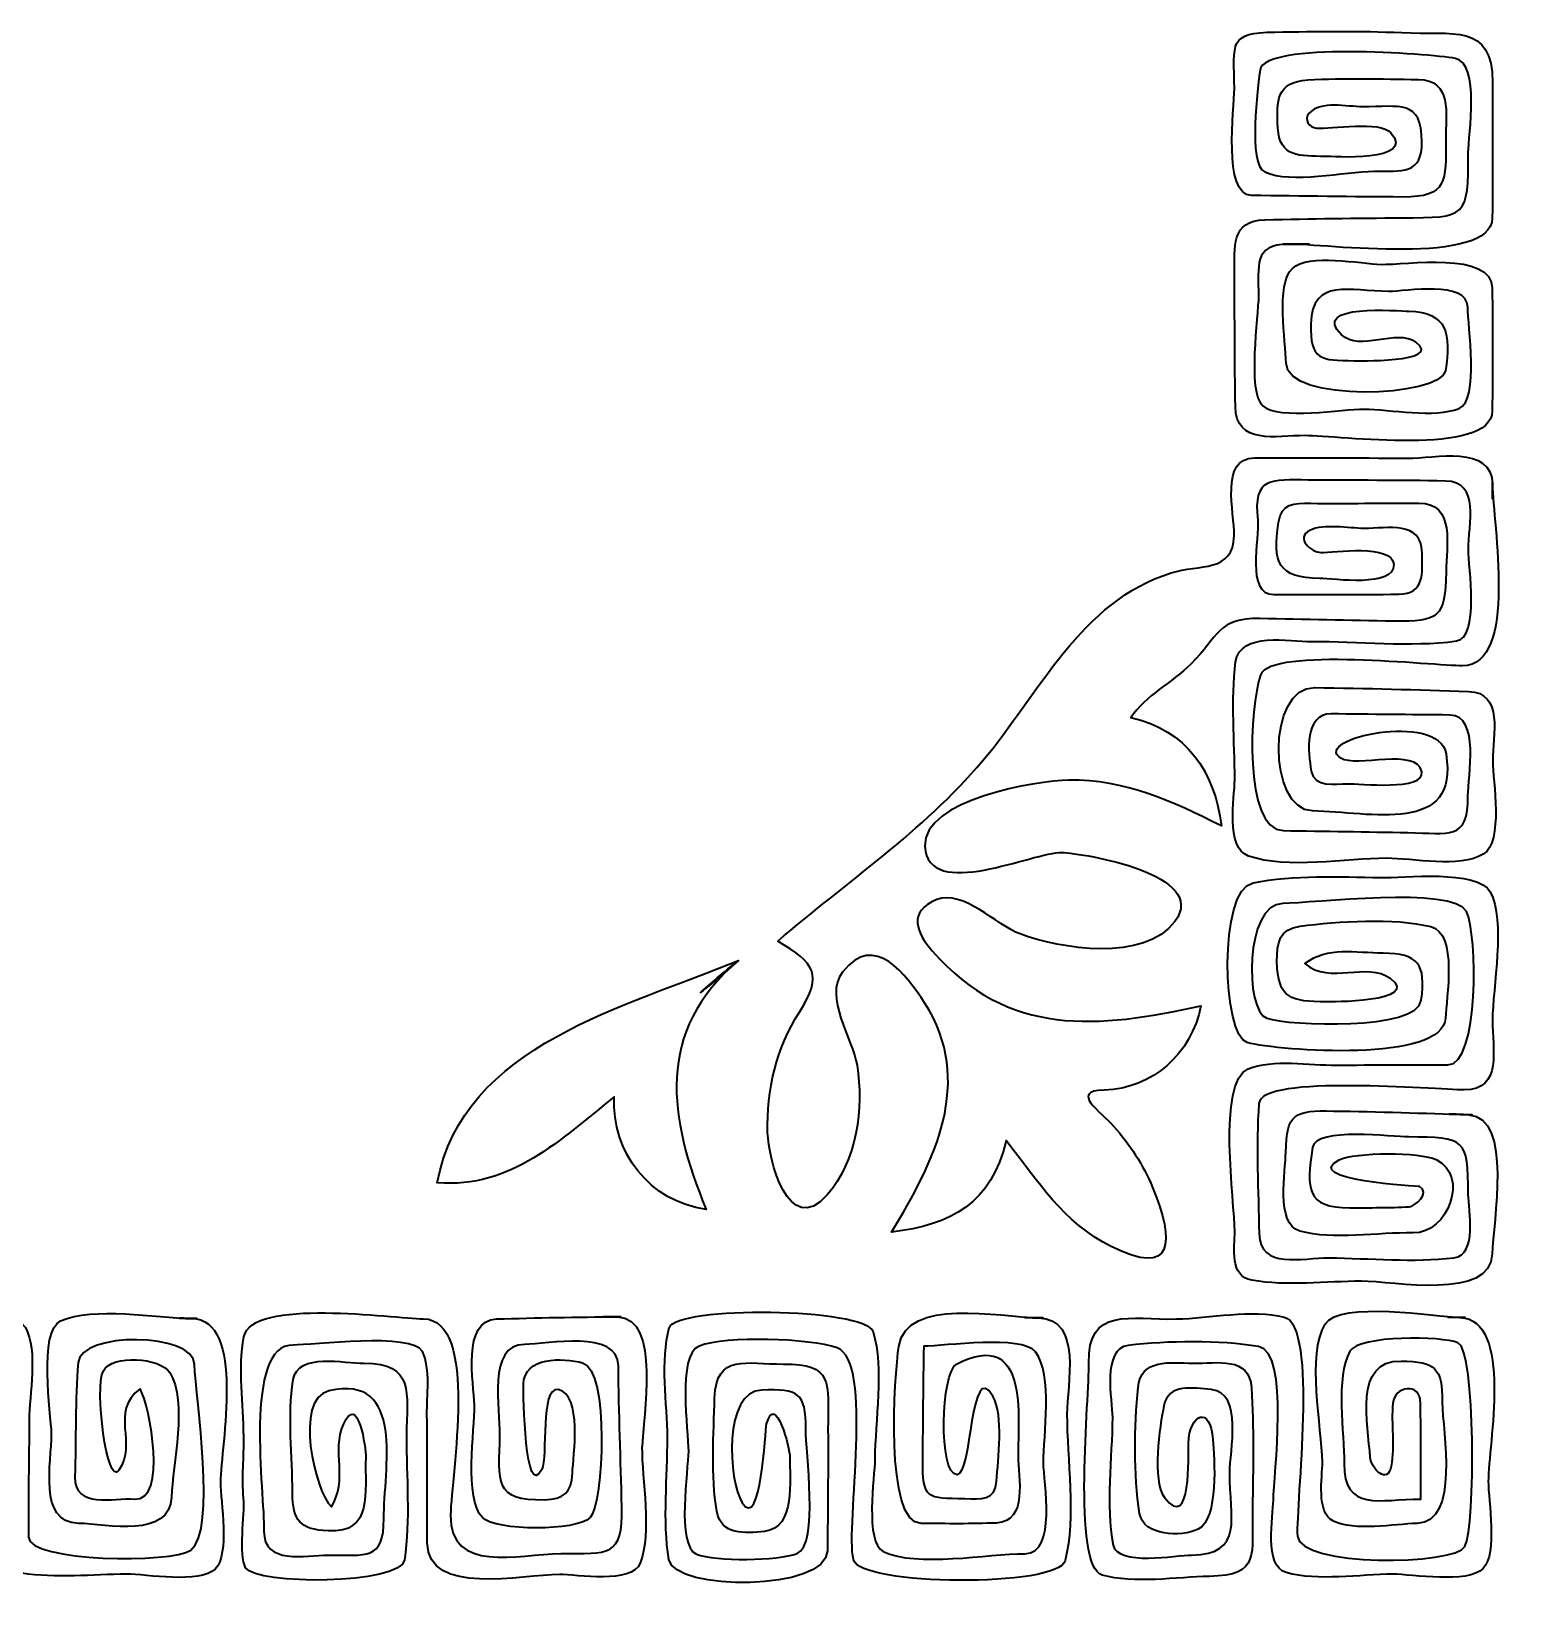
# Model space of a CAD drawing. Header units: inches. Extents: x 0.7 to 7.7, y -15.1 to -1.8.
# Drawn here: x 4.315 to 7.248, y -15.1 to -12.013 of the extents above; entities that cross this region are included whole.
import ezdxf

# ---------------------------------------------------------------- set-up
doc = ezdxf.new("R2010")
doc.units = ezdxf.units.IN
doc.header["$MEASUREMENT"] = 0
doc.layers.add('Layer 1', color=7, linetype='Continuous')

# ---------------------------------------------------------------- blocks, each defined once
blk = doc.blocks.new('block 2')
at = {"layer": 'Layer 1', "color": 250, "lineweight": 35}
for points, knots in [([(6.7937, -12.4329), (6.8657, -12.4327), (7.1953, -12.4776), (7.1963, -12.3816), (7.1972, -12.2924), (7.1966, -12.2032), (7.1967, -12.114), (7.1968, -11.996), (7.1184, -12.0207), (7.0178, -12.0159), (6.9345, -12.012), (6.8509, -12.0138), (6.7676, -12.0147), (6.6755, -12.0157), (6.6869, -12.0354), (6.6876, -12.1267), (6.6879, -12.1644), (6.664, -12.3362), (6.7216, -12.337), (6.821, -12.3384), (6.9203, -12.3397), (7.0197, -12.3401), (7.1091, -12.3405), (7.1048, -12.3084), (7.1046, -12.2267), (7.1045, -12.1753), (7.1177, -12.1091), (7.05, -12.1083), (6.9776, -12.1074), (6.9045, -12.105), (6.8323, -12.1093), (6.7704, -12.113), (6.7707, -12.1495), (6.7735, -12.2037), (6.7765, -12.2625), (6.8172, -12.2593), (6.8666, -12.26), (6.8786, -12.2602), (7.0474, -12.2726), (6.9962, -12.2133), (6.9753, -12.1891), (6.8778, -12.2063), (6.8495, -12.2043), (6.8348, -12.2032), (6.8242, -12.1866), (6.835, -12.1749), (6.8583, -12.1495), (6.9097, -12.1622), (6.9405, -12.1622), (7.0135, -12.1623), (7.0571, -12.1468), (7.0575, -12.2312), (7.0578, -12.2967), (7.0182, -12.288), (6.9625, -12.2891), (6.9062, -12.2902), (6.7991, -12.314), (6.7477, -12.2907), (6.7134, -12.2751), (6.7345, -12.1226), (6.7383, -12.0899), (6.745, -12.0337), (7.0723, -12.0571), (7.1235, -12.0667), (7.1729, -12.076), (7.1492, -12.2182), (7.1491, -12.2525), (7.1488, -12.3811), (7.1459, -12.3806), (7.0184, -12.3812), (6.9282, -12.3816), (6.838, -12.3829), (6.7478, -12.3851), (6.6804, -12.3867), (6.6883, -12.4384), (6.6882, -12.4924), (6.688, -12.5793), (6.6885, -12.6661), (6.6896, -12.753), (6.6906, -12.83), (6.7695, -12.8106), (6.8267, -12.8106), (6.8935, -12.8106), (7.1947, -12.8528), (7.1962, -12.7623), (7.1975, -12.6815), (7.1966, -12.6008), (7.1963, -12.52), (7.196, -12.4456), (7.0244, -12.474), (6.9771, -12.4729), (6.9375, -12.472), (6.8337, -12.4501), (6.8021, -12.4808), (6.7687, -12.5132), (6.7894, -12.6252), (6.7895, -12.6675), (6.7896, -12.7469), (7.0952, -12.7355), (7.1038, -12.6826), (7.1154, -12.6106), (7.1082, -12.5669), (7.0317, -12.5653), (7.0138, -12.5649), (6.8347, -12.5491), (6.8991, -12.6119), (6.9339, -12.6459), (7.0088, -12.5994), (7.0458, -12.6266), (7.1017, -12.6677), (6.9228, -12.6628), (6.924, -12.6628), (6.8574, -12.6627), (6.8368, -12.661), (6.8386, -12.5905), (6.8409, -12.4979), (6.9159, -12.5262), (6.9921, -12.5263), (7.0252, -12.5264), (7.1473, -12.5036), (7.1478, -12.5571), (7.1481, -12.593), (7.1718, -12.7407), (7.131, -12.757), (7.0818, -12.7766), (6.9957, -12.7586), (6.943, -12.7583), (6.9022, -12.758), (6.7748, -12.7804), (6.7437, -12.752), (6.712, -12.7228), (6.7352, -12.5759), (6.7352, -12.5347), (6.7352, -12.4765), (6.725, -12.4332), (6.7937, -12.4329), (6.9087, -12.4325), (6.7429, -12.4331), (6.7937, -12.4329)], [0, 0, 0, 0, 1, 1, 1, 2, 2, 2, 3, 3, 3, 4, 4, 4, 5, 5, 5, 6, 6, 6, 7, 7, 7, 8, 8, 8, 9, 9, 9, 10, 10, 10, 11, 11, 11, 12, 12, 12, 13, 13, 13, 14, 14, 14, 15, 15, 15, 16, 16, 16, 17, 17, 17, 18, 18, 18, 19, 19, 19, 20, 20, 20, 21, 21, 21, 22, 22, 22, 23, 23, 23, 24, 24, 24, 25, 25, 25, 26, 26, 26, 27, 27, 27, 28, 28, 28, 29, 29, 29, 30, 30, 30, 31, 31, 31, 32, 32, 32, 33, 33, 33, 34, 34, 34, 35, 35, 35, 36, 36, 36, 37, 37, 37, 38, 38, 38, 39, 39, 39, 40, 40, 40, 41, 41, 41, 42, 42, 42, 43, 43, 43, 44, 44, 44, 45, 45, 45, 46, 46, 46, 46]), ([(7.1968, -12.9072), (7.1964, -12.8275), (7.0822, -12.8554), (7.0286, -12.8551), (6.9282, -12.8545), (6.8278, -12.8541), (6.7274, -12.8546), (6.658, -12.8549), (6.6884, -12.9634), (6.6872, -13.0078), (6.6854, -13.0814), (6.6192, -13.0636), (6.5628, -13.0813), (6.3842, -13.1372), (6.3034, -13.3191), (6.1909, -13.4522), (6.0715, -13.5934), (5.9252, -13.6887), (5.7871, -13.8077), (5.8596, -13.8498), (5.8774, -13.8733), (5.8299, -13.9475), (5.7844, -14.0183), (5.7647, -14.1013), (5.7672, -14.185), (5.7687, -14.2368), (5.8076, -14.3949), (5.8846, -14.3081), (5.9429, -14.2422), (5.9572, -14.1364), (5.9435, -14.0523), (5.935, -14.0001), (5.8767, -13.9179), (5.9149, -13.8686), (5.978, -13.7873), (6.0406, -13.8741), (6.0767, -13.9295), (6.1767, -14.0831), (6.0957, -14.2439), (6.0113, -14.3813), (6.1286, -14.3676), (6.2096, -14.324), (6.2373, -14.2006), (6.3006, -14.2809), (6.3497, -14.3621), (6.4447, -14.4097), (6.5687, -14.4716), (6.5705, -14.4016), (6.5262, -14.2931), (6.508, -14.2485), (6.4811, -14.2081), (6.4493, -14.1721), (6.4243, -14.1438), (6.3617, -14.1033), (6.4307, -14.1012), (6.5259, -14.0985), (6.6031, -14.0295), (6.6218, -13.9353), (6.4183, -13.9794), (6.2424, -13.9983), (6.0917, -13.8269), (6.0609, -13.7919), (6.0427, -13.7487), (6.1007, -13.7257), (6.1529, -13.705), (6.2182, -13.7759), (6.2652, -13.7934), (6.3439, -13.8228), (6.5098, -13.85), (6.5703, -13.7685), (6.6394, -13.6757), (6.392, -13.6343), (6.3472, -13.6327), (6.293, -13.6308), (6.0825, -13.7311), (6.0774, -13.6201), (6.0732, -13.528), (6.2981, -13.4909), (6.3612, -13.4899), (6.4719, -13.4882), (6.5656, -13.5321), (6.6622, -13.5803), (6.6491, -13.4727), (6.5928, -13.3914), (6.4835, -13.3667), (6.5128, -13.3227), (6.5641, -13.2986), (6.6019, -13.2611), (6.6575, -13.2059), (6.6541, -13.17), (6.738, -13.1714), (6.8261, -13.1729), (6.9141, -13.1752), (7.0022, -13.1766), (7.0902, -13.1779), (7.1044, -13.1688), (7.1051, -13.0796), (7.1056, -13.0277), (7.1243, -12.9442), (7.0517, -12.9436), (6.9806, -12.943), (6.9095, -12.9452), (6.8384, -12.9441), (6.8046, -12.9437), (6.7805, -12.943), (6.7747, -12.9817), (6.7627, -13.0615), (6.7738, -13.0912), (6.8565, -13.0922), (6.8821, -13.0925), (7.0051, -13.1113), (7.0019, -13.0645), (6.9991, -13.0232), (6.8838, -13.0413), (6.8582, -13.0411), (6.8404, -13.0409), (6.8057, -13.0127), (6.8368, -12.9974), (6.8637, -12.9841), (6.9143, -12.9935), (6.943, -12.9936), (6.9909, -12.9938), (7.0565, -12.9776), (7.0578, -13.0418), (7.0586, -13.0829), (7.0632, -13.1226), (7.0118, -13.1233), (6.9297, -13.1244), (6.8476, -13.1231), (6.7655, -13.1239), (6.7088, -13.1245), (6.7379, -13.0118), (6.7338, -12.9771), (6.7235, -12.8913), (6.7614, -12.8976), (6.8331, -12.8982), (6.9234, -12.8989), (7.0137, -12.8986), (7.104, -12.9001), (7.1737, -12.9012), (7.1492, -12.9852), (7.1493, -13.0361), (7.1493, -13.0674), (7.1717, -13.2095), (7.1259, -13.2156), (7.0336, -13.228), (6.9323, -13.2158), (6.8391, -13.2166), (6.7981, -13.2169), (6.6982, -13.1964), (6.6902, -13.257), (6.6803, -13.3323), (6.6885, -13.4136), (6.6884, -13.4895), (6.6884, -13.5242), (6.6691, -13.623), (6.7158, -13.6397), (6.7913, -13.6666), (6.9081, -13.6439), (6.9878, -13.6441), (7.0396, -13.6442), (7.1319, -13.6641), (7.1784, -13.6362), (7.2193, -13.6117), (7.1973, -13.4904), (7.1972, -13.4522), (7.1972, -13.4015), (7.2198, -13.3173), (7.1494, -13.3149), (7.0483, -13.3114), (6.9472, -13.3091), (6.8461, -13.3074), (6.7514, -13.3058), (6.7528, -13.5488), (6.8418, -13.5507), (6.956, -13.5531), (7.1318, -13.5991), (7.1051, -13.4384), (7.0911, -13.353), (6.8388, -13.4083), (6.8975, -13.4467), (6.9279, -13.4665), (7.0473, -13.4251), (7.0571, -13.4734), (7.0648, -13.5117), (6.9327, -13.4968), (6.9108, -13.497), (6.8857, -13.4973), (6.8461, -13.505), (6.8394, -13.472), (6.8321, -13.4357), (6.8264, -13.3588), (6.8787, -13.3594), (6.9567, -13.3602), (7.0346, -13.361), (7.1126, -13.3616), (7.173, -13.362), (7.1482, -13.4837), (7.1484, -13.5205), (7.1489, -13.6112), (7.1115, -13.5946), (7.0301, -13.5933), (6.9481, -13.592), (6.866, -13.5908), (6.7839, -13.5894), (6.7049, -13.5881), (6.7176, -13.3429), (6.7392, -13.2828), (6.7593, -13.2273), (7.0829, -13.2647), (7.1374, -13.2646), (7.2484, -13.2645), (7.1972, -12.9817), (7.1968, -12.9072), (7.1967, -12.8806), (7.1972, -12.9825), (7.1968, -12.9072)], [0, 0, 0, 0, 1, 1, 1, 2, 2, 2, 3, 3, 3, 4, 4, 4, 5, 5, 5, 6, 6, 6, 7, 7, 7, 8, 8, 8, 9, 9, 9, 10, 10, 10, 11, 11, 11, 12, 12, 12, 13, 13, 13, 14, 14, 14, 15, 15, 15, 16, 16, 16, 17, 17, 17, 18, 18, 18, 19, 19, 19, 20, 20, 20, 21, 21, 21, 22, 22, 22, 23, 23, 23, 24, 24, 24, 25, 25, 25, 26, 26, 26, 27, 27, 27, 28, 28, 28, 29, 29, 29, 30, 30, 30, 31, 31, 31, 32, 32, 32, 33, 33, 33, 34, 34, 34, 35, 35, 35, 36, 36, 36, 37, 37, 37, 38, 38, 38, 39, 39, 39, 40, 40, 40, 41, 41, 41, 42, 42, 42, 43, 43, 43, 44, 44, 44, 45, 45, 45, 46, 46, 46, 47, 47, 47, 48, 48, 48, 49, 49, 49, 50, 50, 50, 51, 51, 51, 52, 52, 52, 53, 53, 53, 54, 54, 54, 55, 55, 55, 56, 56, 56, 57, 57, 57, 58, 58, 58, 59, 59, 59, 60, 60, 60, 61, 61, 61, 62, 62, 62, 63, 63, 63, 64, 64, 64, 65, 65, 65, 66, 66, 66, 67, 67, 67, 68, 68, 68, 69, 69, 69, 70, 70, 70, 71, 71, 71, 72, 72, 72, 72]), ([(7.1498, -14.15), (7.0609, -14.1464), (6.9719, -14.144), (6.8829, -14.1425), (6.8065, -14.1411), (6.7903, -14.1466), (6.7891, -14.2244), (6.7886, -14.2593), (6.7689, -14.3657), (6.8165, -14.3792), (6.8832, -14.3981), (6.9712, -14.3815), (7.0403, -14.3829), (7.109, -14.3843), (7.1517, -14.2698), (7.0857, -14.2383), (7.0541, -14.2231), (6.9257, -14.2229), (6.8942, -14.2389), (6.8154, -14.2789), (7.0527, -14.2916), (7.0526, -14.2916), (7.076, -14.3026), (7.0438, -14.3308), (7.0323, -14.3314), (6.9934, -14.3333), (6.9544, -14.3332), (6.9154, -14.3333), (6.8294, -14.3335), (6.8294, -14.2968), (6.8418, -14.2146), (6.848, -14.1736), (7.0017, -14.1936), (7.0308, -14.1937), (7.1421, -14.1939), (7.1486, -14.1966), (7.1491, -14.3069), (7.1492, -14.3378), (7.1682, -14.4263), (7.1206, -14.432), (7.0407, -14.4415), (6.9547, -14.4328), (6.8743, -14.4321), (6.8224, -14.4317), (6.7374, -14.4556), (6.7365, -14.3841), (6.7353, -14.2996), (6.7296, -14.2117), (6.7362, -14.1275), (6.7406, -14.0699), (7.086, -14.1008), (7.1407, -14.1009), (7.2175, -14.1009), (7.1962, -14.02), (7.1966, -13.9639), (7.1972, -13.8998), (7.2229, -13.767), (7.1924, -13.7102), (7.1683, -13.6654), (7.0192, -13.6829), (6.9761, -13.6822), (6.8943, -13.6807), (6.8053, -13.6768), (6.7246, -13.6925), (6.6545, -13.7061), (6.6648, -13.9955), (6.7126, -14.0077), (6.7778, -14.0243), (7.1005, -14.0479), (7.1039, -13.9593), (7.1054, -13.9212), (7.1291, -13.7923), (7.075, -13.7788), (7.0019, -13.7607), (6.8921, -13.7684), (6.8172, -13.778), (6.7766, -13.7833), (6.771, -13.8111), (6.7717, -13.8476), (6.7733, -13.9215), (6.7992, -13.9267), (6.8696, -13.9273), (6.8701, -13.9273), (7.0603, -13.9292), (6.9947, -13.8807), (6.9491, -13.8469), (6.8768, -13.8939), (6.8267, -13.8519), (6.8707, -13.8184), (6.9269, -13.8307), (6.9811, -13.8314), (7.0503, -13.8322), (7.0659, -13.8523), (7.0564, -13.9241), (7.0484, -13.9847), (6.7956, -13.9745), (6.7514, -13.9595), (6.7081, -13.9448), (6.7074, -13.7341), (6.7833, -13.7333), (6.8395, -13.7327), (7.1195, -13.6985), (7.1452, -13.7492), (7.1677, -13.7935), (7.1706, -14.0517), (7.1087, -14.0516), (7.0353, -14.0514), (6.9618, -14.0515), (6.8884, -14.0521), (6.8369, -14.0525), (6.7634, -14.0392), (6.7147, -14.0595), (6.6529, -14.0853), (6.6884, -14.3244), (6.6885, -14.3798), (6.6885, -14.4121), (6.6777, -14.4684), (6.7222, -14.4763), (6.7909, -14.4884), (6.869, -14.4782), (6.9386, -14.4782), (6.9386, -14.4782), (6.9386, -14.4781), (6.9386, -14.4781), (7.0002, -14.4781), (7.1943, -14.5175), (7.1961, -14.4239), (7.1973, -14.3638), (7.2379, -14.1536), (7.1498, -14.15), (7.0461, -14.1458), (7.188, -14.1515), (7.1498, -14.15)], [0, 0, 0, 0, 1, 1, 1, 2, 2, 2, 3, 3, 3, 4, 4, 4, 5, 5, 5, 6, 6, 6, 7, 7, 7, 8, 8, 8, 9, 9, 9, 10, 10, 10, 11, 11, 11, 12, 12, 12, 13, 13, 13, 14, 14, 14, 15, 15, 15, 16, 16, 16, 17, 17, 17, 18, 18, 18, 19, 19, 19, 20, 20, 20, 21, 21, 21, 22, 22, 22, 23, 23, 23, 24, 24, 24, 25, 25, 25, 26, 26, 26, 27, 27, 27, 28, 28, 28, 29, 29, 29, 30, 30, 30, 31, 31, 31, 32, 32, 32, 33, 33, 33, 34, 34, 34, 35, 35, 35, 36, 36, 36, 37, 37, 37, 38, 38, 38, 39, 39, 39, 40, 40, 40, 41, 41, 41, 42, 42, 42, 43, 43, 43, 44, 44, 44, 44]), ([(5.7099, -13.8455), (5.4922, -13.9354), (5.1644, -14.0126), (5.1156, -14.2839), (5.2613, -14.2963), (5.3588, -14.1984), (5.4644, -14.1148), (5.4597, -14.2235), (5.534, -14.3215), (5.6458, -14.3366), (5.5718, -14.1549), (5.5441, -13.9868), (5.7099, -13.8455), (5.7037, -13.8481), (5.5441, -13.9868), (5.7099, -13.8455)], [0, 0, 0, 0, 1, 1, 1, 2, 2, 2, 3, 3, 3, 4, 4, 4, 5, 5, 5, 5]), ([(6.3016, -14.5504), (6.2241, -14.5489), (6.0413, -14.5083), (6.0259, -14.6067), (6.0173, -14.6618), (5.9968, -14.9558), (6.0701, -14.956), (6.1194, -14.9562), (6.1687, -14.957), (6.2179, -14.955), (6.2819, -14.9524), (6.2611, -14.8647), (6.2611, -14.8223), (6.261, -14.747), (6.2828, -14.568), (6.1398, -14.6416), (6.1091, -14.6574), (6.1031, -14.8587), (6.1407, -14.8598), (6.1701, -14.8607), (6.1663, -14.6276), (6.2112, -14.705), (6.2336, -14.7436), (6.2212, -14.8292), (6.2187, -14.8724), (6.2165, -14.9112), (6.1878, -14.9077), (6.1559, -14.9068), (6.0814, -14.9049), (6.0715, -14.9089), (6.0723, -14.8296), (6.0731, -14.7552), (6.074, -14.6807), (6.0749, -14.6063), (6.1168, -14.6063), (6.2681, -14.5833), (6.2953, -14.6176), (6.3302, -14.6617), (6.311, -14.7836), (6.3112, -14.8361), (6.3113, -14.8736), (6.3385, -15.0155), (6.2747, -15.0155), (6.2016, -15.0155), (6.061, -15.043), (5.9951, -15.0112), (5.9583, -14.9935), (5.9783, -14.8627), (5.9785, -14.8295), (5.9789, -14.7536), (5.9972, -14.6508), (5.975, -14.5777), (5.9605, -14.5299), (5.5855, -14.526), (5.5732, -14.5697), (5.5549, -14.635), (5.5694, -14.7196), (5.5696, -14.7866), (5.5699, -14.8641), (5.5597, -14.9504), (5.5724, -15.027), (5.5829, -15.0898), (5.8843, -15.0904), (5.885, -15.0098), (5.8857, -14.9301), (5.8868, -14.8504), (5.8862, -14.7707), (5.8856, -14.6766), (5.8981, -14.6408), (5.7977, -14.6415), (5.7267, -14.6421), (5.6648, -14.6198), (5.6625, -14.7086), (5.6607, -14.7789), (5.6551, -14.8625), (5.667, -14.9317), (5.6752, -14.9794), (5.7225, -14.9757), (5.7608, -14.9715), (5.8235, -14.9647), (5.81, -14.8692), (5.811, -14.8247), (5.8113, -14.8098), (5.7827, -14.6946), (5.7652, -14.7594), (5.7618, -14.772), (5.7542, -14.9722), (5.7171, -14.9151), (5.6891, -14.8721), (5.6799, -14.6937), (5.7556, -14.6927), (5.8279, -14.6917), (5.8423, -14.6957), (5.8424, -14.7709), (5.8425, -14.8106), (5.868, -14.999), (5.8256, -15.015), (5.788, -15.0292), (5.6638, -15.0316), (5.6267, -15.0162), (5.5866, -14.9995), (5.6105, -14.8492), (5.6108, -14.8132), (5.611, -14.7743), (5.5877, -14.6241), (5.6321, -14.6062), (5.6841, -14.5854), (5.8513, -14.5906), (5.9041, -14.6095), (5.9774, -14.6358), (5.9208, -14.9595), (5.9362, -15.027), (5.9483, -15.0799), (6.3404, -15.0828), (6.3539, -15.0292), (6.3758, -14.9428), (6.3574, -14.8293), (6.3574, -14.7403), (6.3575, -14.6825), (6.3887, -14.5522), (6.3016, -14.5504), (6.2237, -14.5489), (6.3441, -14.5513), (6.3016, -14.5504)], [0, 0, 0, 0, 1, 1, 1, 2, 2, 2, 3, 3, 3, 4, 4, 4, 5, 5, 5, 6, 6, 6, 7, 7, 7, 8, 8, 8, 9, 9, 9, 10, 10, 10, 11, 11, 11, 12, 12, 12, 13, 13, 13, 14, 14, 14, 15, 15, 15, 16, 16, 16, 17, 17, 17, 18, 18, 18, 19, 19, 19, 20, 20, 20, 21, 21, 21, 22, 22, 22, 23, 23, 23, 24, 24, 24, 25, 25, 25, 26, 26, 26, 27, 27, 27, 28, 28, 28, 29, 29, 29, 30, 30, 30, 31, 31, 31, 32, 32, 32, 33, 33, 33, 34, 34, 34, 35, 35, 35, 36, 36, 36, 37, 37, 37, 38, 38, 38, 39, 39, 39, 40, 40, 40, 41, 41, 41, 41]), ([(4.6305, -14.5515), (4.5606, -14.5507), (4.4369, -14.5273), (4.3727, -14.5565), (4.3282, -14.5767), (4.3543, -14.7399), (4.3548, -14.7792), (4.3555, -14.8352), (4.3269, -14.9537), (4.4079, -14.9557), (4.4644, -14.9572), (4.5883, -14.9864), (4.5912, -14.9038), (4.5935, -14.8406), (4.6238, -14.7151), (4.5882, -14.6584), (4.5693, -14.6282), (4.4745, -14.6225), (4.4571, -14.6547), (4.4394, -14.6874), (4.4636, -14.8845), (4.4874, -14.8511), (4.5255, -14.7976), (4.4681, -14.7371), (4.5294, -14.6901), (4.5491, -14.7238), (4.5836, -14.9135), (4.5184, -14.9079), (4.4776, -14.9045), (4.3994, -14.9273), (4.4011, -14.8642), (4.4032, -14.7888), (4.4012, -14.7139), (4.4071, -14.6387), (4.4119, -14.5775), (4.6356, -14.5781), (4.637, -14.6424), (4.6384, -14.7082), (4.6819, -14.9701), (4.6293, -15.0086), (4.5935, -15.0348), (4.3103, -15.0324), (4.3095, -14.9827), (4.3084, -14.9058), (4.3104, -14.8289), (4.3107, -14.7521), (4.3109, -14.7023), (4.3287, -14.615), (4.3034, -14.5697), (4.2721, -14.5138), (4.0172, -14.5489), (3.9589, -14.5492), (3.8517, -14.5496), (3.895, -14.7313), (3.895, -14.8042), (3.8972, -14.8042), (3.8995, -14.8042), (3.9017, -14.8042), (3.9017, -14.874), (3.901, -14.9437), (3.902, -15.0135), (3.9029, -15.0816), (3.9895, -15.0612), (4.0357, -15.0616), (4.0742, -15.062), (4.1779, -15.0821), (4.2084, -15.0524), (4.2362, -15.0254), (4.2193, -14.9345), (4.2192, -14.8998), (4.2189, -14.8276), (4.2188, -14.7553), (4.2194, -14.6831), (4.2201, -14.6202), (4.1317, -14.6417), (4.0922, -14.6414), (4.0626, -14.6413), (4.0021, -14.6281), (3.9948, -14.671), (3.9851, -14.7277), (3.9921, -14.7915), (3.9929, -14.8489), (3.9942, -14.94), (3.9841, -14.975), (4.0867, -14.9721), (4.1528, -14.9702), (4.1656, -14.7792), (4.1297, -14.7496), (4.0707, -14.7008), (4.1082, -14.9245), (4.0727, -14.9232), (4.026, -14.9214), (4.0163, -14.7093), (4.0616, -14.6943), (4.1995, -14.6486), (4.1741, -14.791), (4.1744, -14.8793), (4.1745, -14.9115), (4.1944, -15.0115), (4.1459, -15.022), (4.0958, -15.033), (4.0131, -15.027), (3.9629, -15.0167), (3.9111, -15.006), (3.9422, -14.7007), (3.9427, -14.651), (3.9437, -14.567), (4.1642, -14.6054), (4.2242, -14.6049), (4.2886, -14.6044), (4.2632, -14.9076), (4.2634, -14.9571), (4.2636, -14.9881), (4.2529, -15.0467), (4.2964, -15.0538), (4.3622, -15.0647), (4.4361, -15.0561), (4.5027, -15.0559), (4.5415, -15.0558), (4.647, -15.0756), (4.6775, -15.0458), (4.7072, -15.0169), (4.6879, -14.9123), (4.6881, -14.8748), (4.6885, -14.8019), (4.7388, -14.5527), (4.6305, -14.5515), (4.5594, -14.5507), (4.6762, -14.552), (4.6305, -14.5515)], [0, 0, 0, 0, 1, 1, 1, 2, 2, 2, 3, 3, 3, 4, 4, 4, 5, 5, 5, 6, 6, 6, 7, 7, 7, 8, 8, 8, 9, 9, 9, 10, 10, 10, 11, 11, 11, 12, 12, 12, 13, 13, 13, 14, 14, 14, 15, 15, 15, 16, 16, 16, 17, 17, 17, 18, 18, 18, 19, 19, 19, 20, 20, 20, 21, 21, 21, 22, 22, 22, 23, 23, 23, 24, 24, 24, 25, 25, 25, 26, 26, 26, 27, 27, 27, 28, 28, 28, 29, 29, 29, 30, 30, 30, 31, 31, 31, 32, 32, 32, 33, 33, 33, 34, 34, 34, 35, 35, 35, 36, 36, 36, 37, 37, 37, 38, 38, 38, 39, 39, 39, 40, 40, 40, 41, 41, 41, 42, 42, 42, 43, 43, 43, 43]), ([(5.4704, -14.5486), (5.3911, -14.5483), (5.3117, -14.5506), (5.2324, -14.5525), (5.1632, -14.5543), (5.188, -14.6805), (5.1889, -14.7221), (5.1898, -14.771), (5.1679, -14.9071), (5.2045, -14.9442), (5.2311, -14.9711), (5.3905, -14.9715), (5.4169, -14.9444), (5.4438, -14.9169), (5.4556, -14.6525), (5.4023, -14.6391), (5.3631, -14.6292), (5.287, -14.6259), (5.2855, -14.6815), (5.285, -14.7004), (5.2888, -14.9143), (5.3219, -14.8493), (5.334, -14.8256), (5.3173, -14.6859), (5.354, -14.692), (5.4021, -14.7), (5.3838, -14.8233), (5.3821, -14.8569), (5.3801, -14.8948), (5.3652, -14.9086), (5.3274, -14.9091), (5.2252, -14.9106), (5.2364, -14.8744), (5.2386, -14.7808), (5.2397, -14.7321), (5.2134, -14.6029), (5.2877, -14.6028), (5.3333, -14.6027), (5.4717, -14.5719), (5.4727, -14.6452), (5.474, -14.7378), (5.4773, -14.8303), (5.4795, -14.9229), (5.4819, -15.0234), (5.4536, -15.0146), (5.3592, -15.0154), (5.2739, -15.016), (5.1404, -15.0558), (5.1418, -14.9392), (5.1427, -14.8602), (5.199, -14.5537), (5.0881, -14.5523), (5.0295, -14.5516), (4.7486, -14.5104), (4.7343, -14.5876), (4.7225, -14.6513), (4.733, -14.72), (4.7339, -14.7843), (4.7345, -14.8248), (4.73, -14.8658), (4.7336, -14.9062), (4.7364, -14.9377), (4.7232, -15.018), (4.7376, -15.0431), (4.7575, -15.078), (5.0431, -15.0775), (5.0507, -15.028), (5.0629, -14.9491), (5.0544, -14.8633), (5.0549, -14.7836), (5.0554, -14.6974), (5.072, -14.6399), (4.9707, -14.6401), (4.934, -14.6402), (4.8408, -14.618), (4.8316, -14.6722), (4.8196, -14.7437), (4.8301, -14.8235), (4.83, -14.8959), (4.8299, -14.9501), (4.8455, -14.968), (4.9001, -14.9707), (4.9902, -14.9752), (4.9719, -14.8942), (4.9746, -14.8256), (4.9753, -14.8078), (4.959, -14.6948), (4.9304, -14.7607), (4.9074, -14.8135), (4.9405, -14.8703), (4.9067, -14.9229), (4.8743, -14.8939), (4.8319, -14.7103), (4.9017, -14.6944), (5.0546, -14.6596), (5.0101, -14.8498), (5.0102, -14.9463), (5.0103, -15.0298), (4.9757, -15.018), (4.9001, -15.0183), (4.8555, -15.0186), (4.7727, -15.0379), (4.7738, -14.9709), (4.7751, -14.8971), (4.7322, -14.6022), (4.8314, -14.6041), (4.8672, -14.6048), (5.0666, -14.5782), (5.0863, -14.617), (5.1029, -14.6498), (5.0948, -14.7061), (5.0952, -14.7406), (5.0962, -14.8251), (5.095, -14.9096), (5.0959, -14.994), (5.0969, -15.1003), (5.283, -15.057), (5.3564, -15.0565), (5.3908, -15.0563), (5.4993, -15.0763), (5.5157, -15.0343), (5.5394, -14.9736), (5.5192, -14.8697), (5.5192, -14.8048), (5.5195, -14.8048), (5.5197, -14.8048), (5.52, -14.8048), (5.52, -14.7474), (5.5587, -14.5491), (5.4704, -14.5486), (5.3911, -14.5483), (5.5074, -14.5488), (5.4704, -14.5486)], [0, 0, 0, 0, 1, 1, 1, 2, 2, 2, 3, 3, 3, 4, 4, 4, 5, 5, 5, 6, 6, 6, 7, 7, 7, 8, 8, 8, 9, 9, 9, 10, 10, 10, 11, 11, 11, 12, 12, 12, 13, 13, 13, 14, 14, 14, 15, 15, 15, 16, 16, 16, 17, 17, 17, 18, 18, 18, 19, 19, 19, 20, 20, 20, 21, 21, 21, 22, 22, 22, 23, 23, 23, 24, 24, 24, 25, 25, 25, 26, 26, 26, 27, 27, 27, 28, 28, 28, 29, 29, 29, 30, 30, 30, 31, 31, 31, 32, 32, 32, 33, 33, 33, 34, 34, 34, 35, 35, 35, 36, 36, 36, 37, 37, 37, 38, 38, 38, 39, 39, 39, 40, 40, 40, 41, 41, 41, 42, 42, 42, 43, 43, 43, 44, 44, 44, 44]), ([(7.1326, -14.5497), (7.0843, -14.5483), (6.8964, -14.5158), (6.8669, -14.5627), (6.8296, -14.6217), (6.8604, -14.7669), (6.8613, -14.8349), (6.8617, -14.8647), (6.8481, -14.934), (6.8829, -14.9513), (6.9239, -14.9716), (7.0032, -14.9571), (7.0477, -14.9558), (7.1336, -14.9532), (7.0976, -14.7752), (7.0978, -14.7168), (7.098, -14.6493), (7.0839, -14.6366), (7.0167, -14.6356), (6.9216, -14.6343), (6.9513, -14.7608), (6.9556, -14.8254), (6.9572, -14.8476), (6.9899, -14.8812), (6.997, -14.8427), (7.0043, -14.8027), (6.9964, -14.7597), (7.0002, -14.7191), (7.0034, -14.6847), (7.0545, -14.6766), (7.0549, -14.7188), (7.0555, -14.7818), (7.0551, -14.8448), (7.0551, -14.9077), (6.9752, -14.9077), (6.903, -14.9341), (6.904, -14.8371), (6.9046, -14.7806), (6.8863, -14.6657), (6.9154, -14.6164), (6.9347, -14.5838), (7.0973, -14.5867), (7.1286, -14.5994), (7.164, -14.6139), (7.1628, -14.9612), (7.1424, -15.0012), (7.1231, -15.0392), (6.8156, -15.042), (6.812, -14.9808), (6.8082, -14.917), (6.8532, -14.5661), (6.7861, -14.5489), (6.7236, -14.5328), (6.6377, -14.5512), (6.5737, -14.5526), (6.4828, -14.5547), (6.3975, -14.527), (6.4006, -14.6402), (6.4022, -14.7011), (6.3667, -15.0406), (6.4272, -15.0578), (6.4889, -15.0752), (6.5749, -15.0617), (6.6383, -15.0603), (6.7399, -15.0582), (6.7219, -15.0172), (6.7233, -14.926), (6.7245, -14.8467), (6.7265, -14.7673), (6.7213, -14.6881), (6.7171, -14.6256), (6.6547, -14.6405), (6.6058, -14.6398), (6.5613, -14.6391), (6.5031, -14.63), (6.4977, -14.6879), (6.4905, -14.7649), (6.4885, -14.8597), (6.5008, -14.9361), (6.5081, -14.9811), (6.5833, -14.9835), (6.6161, -14.9672), (6.6571, -14.9468), (6.6482, -14.8281), (6.6455, -14.7901), (6.6408, -14.7229), (6.5991, -14.7378), (6.597, -14.7984), (6.5963, -14.8185), (6.604, -14.9752), (6.5496, -14.9046), (6.5245, -14.8722), (6.5408, -14.7628), (6.5485, -14.7242), (6.5576, -14.6786), (6.6067, -14.6889), (6.642, -14.692), (6.7054, -14.6976), (6.6785, -14.8137), (6.6785, -14.8559), (6.6785, -14.9447), (6.7081, -15.0173), (6.6032, -15.0181), (6.5739, -15.0183), (6.4571, -15.0408), (6.4487, -14.9984), (6.4332, -14.9202), (6.4468, -14.8263), (6.447, -14.7466), (6.447, -14.7133), (6.4255, -14.6113), (6.4784, -14.6048), (6.5561, -14.5953), (6.6575, -14.5946), (6.7352, -14.6068), (6.7983, -14.6167), (6.7646, -14.8631), (6.7646, -14.9101), (6.7646, -14.9411), (6.7452, -15.0401), (6.7898, -15.0527), (6.8517, -15.0702), (6.9358, -15.0562), (6.9998, -15.056), (7.0386, -15.0558), (7.1482, -15.0756), (7.1782, -15.0449), (7.2075, -15.015), (7.1882, -14.9109), (7.1884, -14.8728), (7.1888, -14.8013), (7.2377, -14.5529), (7.1326, -14.5497), (7.0615, -14.5476), (7.1772, -14.5511), (7.1326, -14.5497)], [0, 0, 0, 0, 1, 1, 1, 2, 2, 2, 3, 3, 3, 4, 4, 4, 5, 5, 5, 6, 6, 6, 7, 7, 7, 8, 8, 8, 9, 9, 9, 10, 10, 10, 11, 11, 11, 12, 12, 12, 13, 13, 13, 14, 14, 14, 15, 15, 15, 16, 16, 16, 17, 17, 17, 18, 18, 18, 19, 19, 19, 20, 20, 20, 21, 21, 21, 22, 22, 22, 23, 23, 23, 24, 24, 24, 25, 25, 25, 26, 26, 26, 27, 27, 27, 28, 28, 28, 29, 29, 29, 30, 30, 30, 31, 31, 31, 32, 32, 32, 33, 33, 33, 34, 34, 34, 35, 35, 35, 36, 36, 36, 37, 37, 37, 38, 38, 38, 39, 39, 39, 40, 40, 40, 41, 41, 41, 42, 42, 42, 43, 43, 43, 44, 44, 44, 45, 45, 45, 45])]:
    blk.add_open_spline(points, degree=3, knots=knots, dxfattribs=at)

msp = doc.modelspace()

# ---------------------------------------------------------------- block references
at = {"layer": 'Layer 1'}
msp.add_blockref('block 2', (0, 0), dxfattribs=at)

doc.saveas('drawing.dxf')
